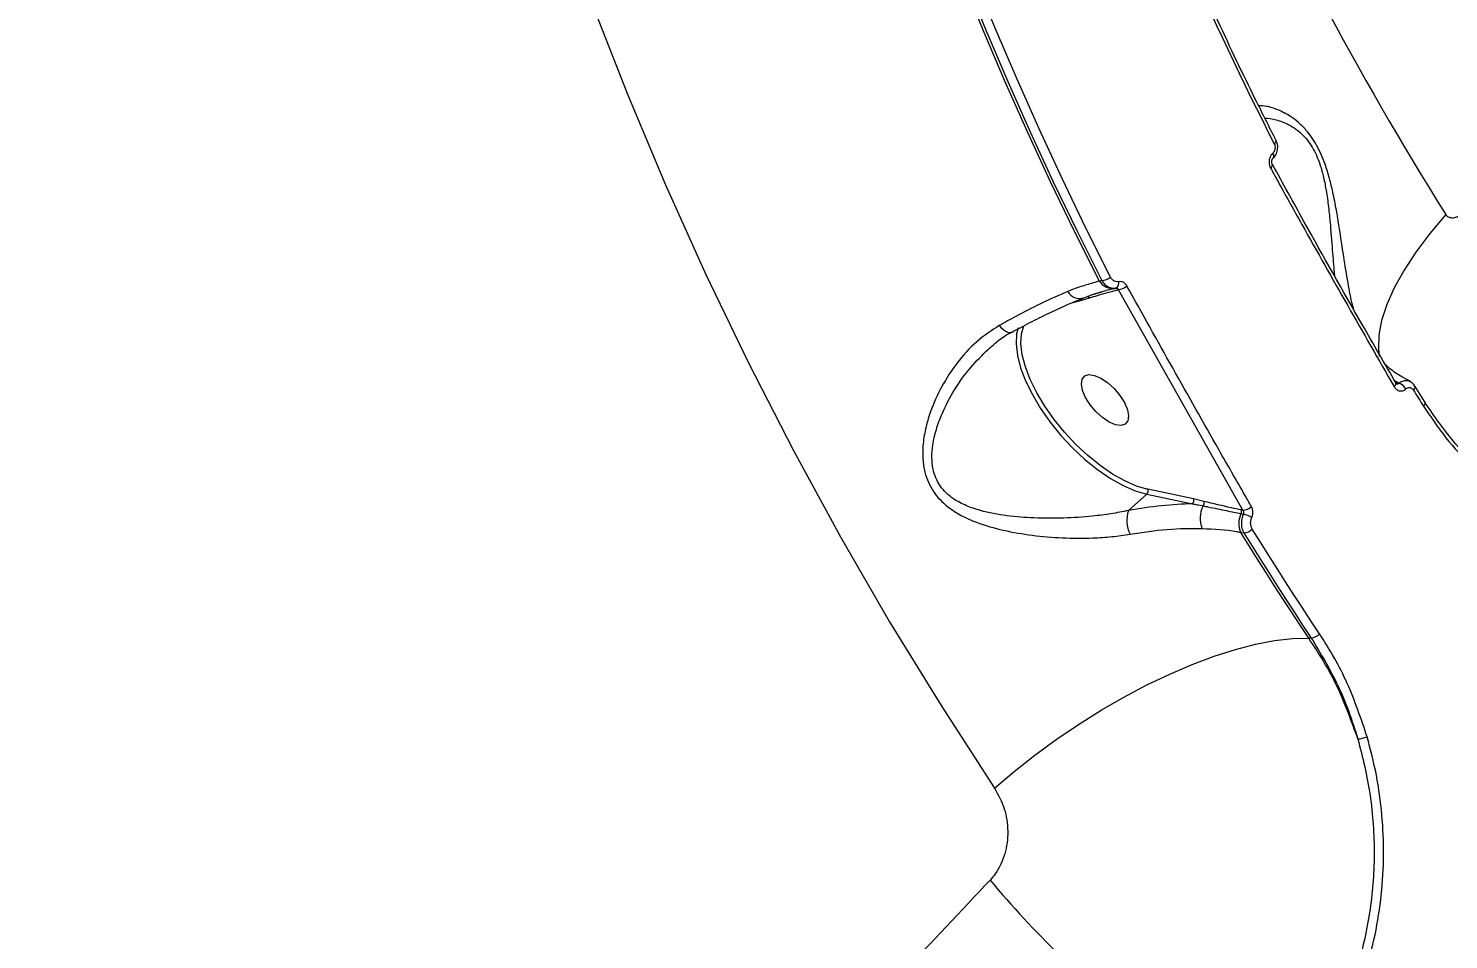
# Model space of a CAD drawing. Header units: millimetres. Extents: x -6328 to 5334, y -5037 to 4112.
# Drawn here: x -2963.3 to -2760.9, y 215 to 345 of the extents above; entities that cross this region are included whole.
import ezdxf

# ---------------------------------------------------------------- set-up
doc = ezdxf.new("R2010")
doc.units = ezdxf.units.MM
for name, color, linetype in [('DIKOM_ЗОНА', 80, 'Continuous'), ('DIKOM_ОБЪЕКТ', 7, 'Continuous'), ('DIKOM_РАЗМЕР_ЗОНА', 7, 'Continuous'), ('DIKOM_РАЗМЕР_ОБЪЕКТА', 7, 'Continuous')]:
    doc.layers.add(name, color=color, linetype=linetype)
doc.styles.add('style1', font='arial.ttf', dxfattribs={"width": 0.8})
doc.dimstyles.new('1-50', dxfattribs={"dimtxt": 300, "dimasz": 200, "dimexe": 100, "dimexo": 0, "dimgap": 100, "dimtad": 1, "dimtxsty": 'style1', "dimcen": 200, "dimclrd": 7, "dimclre": 7, "dimclrt": 7, "dimadec": 1, "dimazin": 2, "dimtfac": 1, "dimtmove": 0, "dimatfit": 2, "dimfxl": 0, "dimlwd": 25, "dimlwe": 18, "dimarcsym": 0})

# ---------------------------------------------------------------- blocks, each defined once
blk = doc.blocks.new('*D0')
at = {"layer": 'Defpoints', "color": 0, "transparency": 16777216}
for p in [(-3539.45, 760.32), (3333.52, 448.13), (3333.52, -4437.11)]:
    blk.add_point(p, dxfattribs=at)
at = {"layer": 'DIKOM_РАЗМЕР_ОБЪЕКТА', "color": 7, "lineweight": 18, "transparency": 16777216}
for p, q in [((-3539.45, 760.32), (-3539.45, -4537.11)), ((3333.52, 448.13), (3333.52, -4537.11))]:
    blk.add_line(p, q, dxfattribs=at)
at = {"layer": 'DIKOM_РАЗМЕР_ОБЪЕКТА', "color": 7, "lineweight": 25, "transparency": 16777216}
blk.add_line((-3339.45, -4437.11), (3133.52, -4437.11), dxfattribs=at)
at = {"layer": 'DIKOM_РАЗМЕР_ОБЪЕКТА', "color": 7, "transparency": 16777216}
for points in [[(-3339.45, -4403.77), (-3339.45, -4470.44), (-3539.45, -4437.11)], [(3133.52, -4403.77), (3133.52, -4470.44), (3333.52, -4437.11)]]:
    blk.add_solid(points, dxfattribs=at)
at = {"layer": 'DIKOM_РАЗМЕР_ОБЪЕКТА', "color": 7, "transparency": 16777216, "insert": (-102.96, -4183.94), "char_height": 300, "attachment_point": 5, "style": 'style1'}
blk.add_mtext('6900', dxfattribs=at)
blk = doc.blocks.new('*D1')
at = {"layer": 'Defpoints', "color": 0, "transparency": 16777216}
for p in [(-5040.91, 625.75), (5333.52, 448.13), (5333.52, -4936.78)]:
    blk.add_point(p, dxfattribs=at)
at = {"layer": 'DIKOM_РАЗМЕР_ЗОНА', "color": 7, "lineweight": 18, "transparency": 16777216}
for p, q in [((-5040.91, 625.75), (-5040.91, -5036.78)), ((5333.52, 448.13), (5333.52, -5036.78))]:
    blk.add_line(p, q, dxfattribs=at)
at = {"layer": 'DIKOM_РАЗМЕР_ЗОНА', "color": 7, "lineweight": 25, "transparency": 16777216}
blk.add_line((-4840.91, -4936.78), (5133.52, -4936.78), dxfattribs=at)
at = {"layer": 'DIKOM_РАЗМЕР_ЗОНА', "color": 7, "transparency": 16777216}
for points in [[(-4840.91, -4903.45), (-4840.91, -4970.11), (-5040.91, -4936.78)], [(5133.52, -4903.45), (5133.52, -4970.11), (5333.52, -4936.78)]]:
    blk.add_solid(points, dxfattribs=at)
at = {"layer": 'DIKOM_РАЗМЕР_ЗОНА', "color": 7, "transparency": 16777216, "insert": (-104.69, -4683.61), "char_height": 300, "attachment_point": 5, "style": 'style1'}
blk.add_mtext('10400', dxfattribs=at)
blk = doc.blocks.new('*D2')
at = {"layer": 'Defpoints', "color": 0, "transparency": 16777216}
for p in [(-5303.77, 2121.42), (-1621.11, 2121.42), (560.33, -2395.62)]:
    blk.add_point(p, dxfattribs=at)
at = {"layer": 'DIKOM_РАЗМЕР_ОБЪЕКТА', "color": 7, "lineweight": 18, "transparency": 16777216}
for p, q in [((-1621.11, 2121.42), (-5403.77, 2121.42)), ((560.33, -2395.62), (-5403.77, -2395.62))]:
    blk.add_line(p, q, dxfattribs=at)
at = {"layer": 'DIKOM_РАЗМЕР_ОБЪЕКТА', "color": 7, "lineweight": 25, "transparency": 16777216}
blk.add_line((-5303.77, -2195.62), (-5303.77, 1921.42), dxfattribs=at)
at = {"layer": 'DIKOM_РАЗМЕР_ОБЪЕКТА', "color": 7, "transparency": 16777216}
for points in [[(-5337.11, 1921.42), (-5270.44, 1921.42), (-5303.77, 2121.42)], [(-5337.11, -2195.62), (-5270.44, -2195.62), (-5303.77, -2395.62)]]:
    blk.add_solid(points, dxfattribs=at)
at = {"layer": 'DIKOM_РАЗМЕР_ОБЪЕКТА', "color": 7, "transparency": 16777216, "insert": (-5556.94, -137.1), "char_height": 300, "attachment_point": 5, "rotation": 90, "style": 'style1'}
blk.add_mtext('4500', dxfattribs=at)
blk = doc.blocks.new('*D3')
at = {"layer": 'Defpoints', "color": 0, "transparency": 16777216}
for p in [(-1814.92, 4111.71), (-5877.98, -3895.62), (33.33, -3895.62)]:
    blk.add_point(p, dxfattribs=at)
at = {"layer": 'DIKOM_РАЗМЕР_ЗОНА', "color": 7, "lineweight": 18, "transparency": 16777216}
for p, q in [((-1814.92, 4111.71), (-5977.98, 4111.71)), ((33.33, -3895.62), (-5977.98, -3895.62))]:
    blk.add_line(p, q, dxfattribs=at)
at = {"layer": 'DIKOM_РАЗМЕР_ЗОНА', "color": 7, "lineweight": 25, "transparency": 16777216}
blk.add_line((-5877.98, 3911.71), (-5877.98, -3695.62), dxfattribs=at)
at = {"layer": 'DIKOM_РАЗМЕР_ЗОНА', "color": 7, "transparency": 16777216}
for points in [[(-5911.31, 3911.71), (-5844.65, 3911.71), (-5877.98, 4111.71)], [(-5911.31, -3695.62), (-5844.65, -3695.62), (-5877.98, -3895.62)]]:
    blk.add_solid(points, dxfattribs=at)
at = {"layer": 'DIKOM_РАЗМЕР_ЗОНА', "color": 7, "transparency": 16777216, "insert": (-6131.15, 108.05), "char_height": 300, "attachment_point": 5, "rotation": 90, "style": 'style1'}
blk.add_mtext('8000', dxfattribs=at)

msp = doc.modelspace()

# ---------------------------------------------------------------- linework, layer by layer
at = {"layer": 'DIKOM_ЗОНА', "color": 3, "lineweight": 15}
msp.add_lwpolyline([(-2227.791, 4022.501, -0.4004134), (-924.694, 3567.218), (-783.266, 3290.817), (-574.315, 2882.448, 0.2815691), (-351.757, 2746.326), (3559.672, 2746.326, -0.2314536), (4743.738, 2167.188, -0.5747587), (2938.453, -2322.602, 0.3441492), (2725.867, -2545.064, -0.3852766), (1233.33, -3895.616), (300.314, -3895.616, -0.3636017), (-860.648, -2922.741, 0.3636017), (-1106.793, -2716.473), (-1724.025, -2716.473, -0.3491545), (-2514.764, -2087.631, 0.3242764), (-2736.03, -1894.92, -0.3882716), (-5040.908, 625.746), (-5040.908, 2102.661, -0.2943872), (-4453.774, 3013.453), (-2227.791, 4022.501)], format="xyb", dxfattribs=at)
at = {"layer": 'DIKOM_ОБЪЕКТ', "color": 7, "linetype": 'Continuous', "lineweight": 15}
for p, q in [((-2785.956, 327.18), (-2785.974, 327.164)), ((-2786.009, 325.561), (-2786.017, 325.576)), ((-2810.331, 309.039), (-2810.665, 308.952)), ((-2808.048, 307.716), (-2807.986, 307.732)), ((-2807.986, 307.732), (-2790.221, 276.249)), ((-2814.574, 305.86), (-2813.184, 306.22)), ((-2813.184, 306.22), (-2812.095, 306.543)), ((-2821.769, 301.429), (-2821.452, 302.578)), ((-2768.597, 294.771), (-2767.938, 294.367)), ((-2767.955, 294.351), (-2768.446, 294.48)), ((-2767.938, 294.367), (-2767.955, 294.351)), ((-2766.993, 293.56), (-2766.976, 293.576)), ((-2764.236, 291.648), (-2765.663, 293.931)), ((-2806.532, 276.22), (-2803.908, 278.558)), ((-2803.767, 279.251), (-2803.922, 279.285)), ((-2803.908, 278.558), (-2797.408, 277.175)), ((-2797.267, 277.868), (-2803.767, 279.251)), ((-2795.761, 277.517), (-2797.267, 277.868)), ((-2790.471, 275.778), (-2790.138, 275.708)), ((-2790.221, 276.249), (-2790.457, 276.3)), ((-2790.505, 273.11), (-2790.074, 273.021)), ((-2780.465, 258.037), (-2780.83, 258.021))]:
    msp.add_line(p, q, dxfattribs=at)
at = {"layer": 'DIKOM_ОБЪЕКТ', "color": 7, "linetype": 'Continuous', "lineweight": 15, "flags": 128}
for points in [[(-2903.622, 415.878), (-2900.184, 402.221), (-2896.407, 388.667), (-2892.294, 375.222), (-2887.847, 361.894), (-2883.068, 348.691), (-2877.959, 335.62), (-2872.525, 322.687), (-2866.767, 309.9), (-2860.688, 297.267), (-2854.293, 284.793), (-2847.585, 272.486), (-2840.567, 260.352), (-2833.243, 248.399), (-2825.617, 236.632)], [(-2810.665, 308.952), (-2814.195, 315.999), (-2817.617, 323.1), (-2820.929, 330.254), (-2824.131, 337.46), (-2827.222, 344.715), (-2830.202, 352.019), (-2833.07, 359.37), (-2835.825, 366.767)], [(-2835.365, 366.564), (-2832.622, 359.206), (-2829.767, 351.892), (-2826.802, 344.625), (-2823.726, 337.406), (-2820.54, 330.236), (-2817.245, 323.117), (-2813.842, 316.051), (-2810.331, 309.039)], [(-2809.078, 309.521), (-2812.581, 316.518), (-2815.977, 323.569), (-2819.264, 330.671), (-2822.443, 337.825), (-2825.512, 345.028), (-2828.471, 352.279), (-2831.32, 359.576), (-2834.057, 366.919)], [(-2785.741, 328.527), (-2785.64, 328.623), (-2785.56, 328.716), (-2785.503, 328.806), (-2785.471, 328.888), (-2785.464, 328.961), (-2785.481, 329.017)], [(-2785.974, 327.164), (-2785.908, 327.025), (-2785.862, 326.891), (-2785.839, 326.767), (-2785.839, 326.655), (-2785.861, 326.56), (-2785.906, 326.484), (-2785.931, 326.458)], [(-2785.956, 327.18), (-2785.89, 327.041), (-2785.845, 326.907), (-2785.822, 326.783), (-2785.821, 326.671), (-2785.844, 326.576), (-2785.888, 326.5), (-2785.909, 326.478)], [(-2785.935, 326.455), (-2785.916, 326.472), (-2785.91, 326.477)], [(-2786.266, 325.055), (-2786.155, 325.168), (-2786.071, 325.279), (-2786.017, 325.383), (-2785.995, 325.476), (-2786.007, 325.555), (-2786.009, 325.561)], [(-2761.274, 318.433), (-2763.55, 315.728), (-2765.544, 313.071), (-2767.242, 310.485), (-2768.629, 307.989), (-2769.696, 305.602), (-2770.434, 303.343), (-2770.836, 301.229), (-2770.901, 299.278), (-2770.78, 298.209)], [(-2808.282, 307.961), (-2808.377, 307.937), (-2808.478, 307.91)], [(-2824.937, 302.616), (-2824.653, 302.293), (-2824.355, 302.024), (-2824.055, 301.819), (-2823.762, 301.685), (-2823.487, 301.627), (-2823.239, 301.646), (-2823.111, 301.692)], [(-2822.266, 302.291), (-2822.473, 301.425), (-2822.55, 299.98), (-2822.357, 298.354), (-2821.897, 296.581), (-2821.182, 294.701), (-2820.226, 292.754), (-2819.05, 290.784), (-2817.681, 288.834), (-2816.148, 286.945), (-2814.485, 285.161), (-2812.728, 283.519), (-2810.916, 282.056), (-2809.088, 280.803), (-2807.285, 279.789), (-2805.545, 279.035), (-2803.908, 278.558)], [(-2803.922, 279.285), (-2805.355, 279.713), (-2807.042, 280.445), (-2808.79, 281.428), (-2810.563, 282.643), (-2812.32, 284.062), (-2814.024, 285.654), (-2815.636, 287.384), (-2817.123, 289.215), (-2818.451, 291.107), (-2819.59, 293.017), (-2820.517, 294.904), (-2821.211, 296.728), (-2821.657, 298.447), (-2821.845, 300.024), (-2821.77, 301.425), (-2821.769, 301.429)], [(-2807.101, 291.61), (-2806.673, 290.607), (-2806.505, 289.715), (-2806.609, 289.005), (-2806.977, 288.536), (-2807.58, 288.345), (-2808.369, 288.449), (-2809.279, 288.837), (-2810.237, 289.48), (-2811.166, 290.325), (-2811.99, 291.303), (-2812.642, 292.336), (-2813.07, 293.339), (-2813.239, 294.231), (-2813.135, 294.941), (-2812.766, 295.41), (-2812.164, 295.6), (-2811.375, 295.497), (-2810.465, 295.108), (-2809.506, 294.466), (-2808.577, 293.621), (-2807.754, 292.643), (-2807.101, 291.61)], [(-2768.663, 293.891), (-2768.552, 294.004), (-2768.467, 294.113), (-2768.412, 294.214), (-2768.388, 294.304), (-2768.397, 294.378), (-2768.4, 294.385)], [(-2765.901, 293.402), (-2765.805, 293.506), (-2765.729, 293.607), (-2765.676, 293.702), (-2765.646, 293.789), (-2765.641, 293.865), (-2765.661, 293.927), (-2765.663, 293.931)], [(-2764.236, 291.648), (-2764.233, 291.643), (-2764.214, 291.581), (-2764.219, 291.505), (-2764.248, 291.418), (-2764.302, 291.323), (-2764.377, 291.221), (-2764.473, 291.117)], [(-2779.279, 258.633), (-2780.506, 260.484), (-2781.725, 262.34), (-2782.936, 264.201), (-2784.138, 266.067), (-2785.333, 267.939), (-2786.519, 269.815), (-2787.697, 271.697), (-2788.867, 273.584)], [(-2780.83, 258.021), (-2782.068, 259.889), (-2783.298, 261.762), (-2784.52, 263.64), (-2785.734, 265.524), (-2786.939, 267.413), (-2788.136, 269.307), (-2789.324, 271.206), (-2790.505, 273.11)], [(-2790.074, 273.021), (-2788.902, 271.13), (-2787.721, 269.244), (-2786.533, 267.363), (-2785.335, 265.488), (-2784.13, 263.617), (-2782.917, 261.752), (-2781.695, 259.892), (-2780.465, 258.037)], [(-2825.617, 236.632), (-2822.828, 239.014), (-2819.888, 241.336), (-2816.822, 243.578), (-2813.66, 245.72), (-2810.43, 247.741), (-2807.162, 249.624), (-2803.884, 251.35), (-2800.628, 252.905), (-2797.423, 254.275), (-2794.297, 255.446), (-2791.281, 256.408), (-2788.4, 257.152), (-2785.682, 257.672), (-2783.151, 257.963), (-2780.83, 258.021)]]:
    msp.add_lwpolyline(points, dxfattribs=at)
at = {"layer": 'DIKOM_ОБЪЕКТ', "color": 7, "linetype": 'Continuous', "lineweight": 15}
for centre, radius, start, end in [((-2361.815, 569.515), 471.815, 194.88427, 212.15156), ((-2353.767, 549.28), 485.111, 199.96722, 207.06861), ((-2808.779, 310.096), 2.206, 211.23955, 277.84573), ((-2810.406, 311.1), 2.063, 272.0685, 310.05478), ((-2808.416, 307.475), 0.44, 33.22708, 98.09754), ((-2808.691, 308.665), 0.814, 300.22156, 14.09165), ((-2808.081, 309.713), 1.983, 272.74331, 312.2989), ((-2813.466, 308.468), 1.988, 210.06264, 286.34765), ((-2813.588, 305.937), 0.493, 34.99278, 62.06882), ((-2812.483, 306.268), 0.475, 35.26352, 81.80805), ((-2768.481, 292.732), 1.703, 29.09745, 72.01352), ((-2768.464, 292.748), 1.703, 29.09836, 72.01781), ((-2354.418, 548.994), 484.402, 211.84636, 212.16516), ((-2804.332, 279.005), 0.616, 313.50942, 23.53594), ((-2797.832, 277.622), 0.616, 313.50942, 23.53594), ((-2796.347, 277.282), 0.631, 320.50913, 21.80604), ((-2802.188, 274.827), 4.561, 162.23052, 205.64274), ((-2792.776, 275.127), 3.548, 150.36583, 204.42531), ((-2787.72, 274.409), 3.072, 153.54075, 205.01719), ((-2791.023, 276.054), 0.617, 333.46675, 23.46332), ((-2790.406, 278.334), 2.092, 275.06852, 312.39835), ((-2790.97, 272.059), 3.743, 57.19236, 77.16565), ((-2790.274, 275.026), 2.015, 275.68769, 314.28944), ((-2780.718, 260.018), 1.997, 277.27333, 316.10184), ((-2773.969, 247.204), 3.565, 272.45306, 294.35688), ((-2719.926, 312.179), 138.446, 219.82709, 225.84675)]:
    msp.add_arc(centre, radius, start, end, dxfattribs=at)
for points, knots in [([(-2785.48, 329.017), (-2786.458, 330.949), (-2789.296, 336.558), (-2793.779, 345.953), (-2798.834, 357.239), (-2803.593, 368.657), (-2807.074, 377.618), (-2808.962, 382.772), (-2809.431, 384.052)], [0, 0, 0, 0, 0.1082666, 0.3141994, 0.5201356, 0.7260716, 0.9320074, 1, 1, 1, 1]), ([(-2774.426, 304.918), (-2774.481, 305.123), (-2774.763, 306.176), (-2775.237, 308.707), (-2775.845, 312.415), (-2776.368, 315.982), (-2776.879, 319.101), (-2777.326, 321.436), (-2777.853, 323.628), (-2778.556, 325.928), (-2779.644, 328.414), (-2781.031, 330.366), (-2782.316, 331.623), (-2783.679, 332.637), (-2785.23, 333.419), (-2786.821, 333.935), (-2787.602, 333.956), (-2787.968, 333.965)], [0, 0, 0, 0, 0.024599, 0.1264188, 0.2305818, 0.337238, 0.3953159, 0.4541346, 0.4993748, 0.5455833, 0.6131954, 0.680964, 0.7259985, 0.7722196, 0.8500802, 0.9298934, 1, 1, 1, 1]), ([(-2787.078, 332.195), (-2787.076, 332.195), (-2786.638, 332.23), (-2785.478, 331.972), (-2783.979, 331.465), (-2782.634, 330.65), (-2781.415, 329.613), (-2780.113, 327.876), (-2779.178, 325.598), (-2778.626, 323.473), (-2778.248, 321.424), (-2777.961, 319.208), (-2777.678, 316.267), (-2777.44, 313.009), (-2777.248, 310.794), (-2777.158, 309.756)], [0, 0, 0, 0, 0.0003192, 0.100616, 0.2028641, 0.2589034, 0.3163224, 0.398367, 0.4802893, 0.536397, 0.5941391, 0.6684826, 0.743914, 0.8800194, 1, 1, 1, 1]), ([(-2785.741, 328.527), (-2785.74, 328.525), (-2785.693, 328.434), (-2785.625, 328.23), (-2785.61, 327.942), (-2785.658, 327.657), (-2785.762, 327.392), (-2785.894, 327.249), (-2785.956, 327.18)], [0, 0, 0, 0, 0.0043468, 0.2198207, 0.4355752, 0.5682506, 0.7938306, 1, 1, 1, 1]), ([(-2785.919, 326.488), (-2785.888, 326.51), (-2785.677, 326.664), (-2785.41, 327.124), (-2785.219, 327.827), (-2785.246, 328.512), (-2785.438, 328.865), (-2785.511, 328.997)], [0, 0, 0, 0, 0.042457, 0.2930942, 0.5591436, 0.8344436, 1, 1, 1, 1]), ([(-2785.974, 327.164), (-2786.039, 327.097), (-2786.207, 326.922), (-2786.4, 326.532), (-2786.497, 326.028), (-2786.463, 325.502), (-2786.331, 325.204), (-2786.266, 325.055)], [0, 0, 0, 0, 0.1342544, 0.3469772, 0.5632481, 0.7817386, 1, 1, 1, 1]), ([(-2786.015, 325.577), (-2786.02, 325.585), (-2786.046, 325.626), (-2786.087, 325.749), (-2786.11, 325.927), (-2786.098, 326.103), (-2786.056, 326.262), (-2785.996, 326.385), (-2785.943, 326.448), (-2785.931, 326.457), (-2785.929, 326.458)], [0, 0, 0, 0, 0.0452792, 0.2216921, 0.3718588, 0.5249313, 0.6635745, 0.8092749, 0.9665958, 1, 1, 1, 1]), ([(-2786.266, 325.055), (-2785.969, 324.518), (-2784.487, 321.835), (-2778.719, 311.455), (-2773.076, 301.598), (-2768.663, 293.891)], [0, 0, 0, 0, 0.0517104, 0.2585534, 1, 1, 1, 1]), ([(-2768.381, 294.397), (-2769.991, 297.178), (-2774.444, 304.871), (-2780.313, 315.265), (-2784.502, 322.869), (-2785.99, 325.571)], [0, 0, 0, 0, 0.2674064, 0.7396729, 1, 1, 1, 1]), ([(-2758.703, 318.991), (-2758.834, 318.819), (-2759.107, 318.462), (-2759.574, 318.125), (-2760.034, 317.953), (-2760.454, 317.922), (-2760.814, 318.017), (-2761.099, 318.199), (-2761.218, 318.358), (-2761.274, 318.433)], [0, 0, 0, 0, 0.1943994, 0.4037079, 0.553904, 0.691013, 0.8350645, 0.9219116, 1, 1, 1, 1]), ([(-2810.665, 308.952), (-2810.81, 308.91), (-2811.547, 308.697), (-2813.018, 308.287), (-2814.462, 307.745), (-2815.187, 307.472)], [0, 0, 0, 0, 0.1088866, 0.5528039, 1, 1, 1, 1]), ([(-2808.478, 307.91), (-2808.641, 307.868), (-2809.454, 307.654), (-2810.54, 307.363), (-2811.464, 307.066), (-2811.728, 306.981)], [0, 0, 0, 0, 0.1515273, 0.7576568, 1, 1, 1, 1]), ([(-2810.331, 309.039), (-2810.28, 308.956), (-2810.09, 308.649), (-2809.651, 308.231), (-2808.984, 307.919), (-2808.516, 307.947), (-2808.282, 307.961)], [0, 0, 0, 0, 0.1092315, 0.4079413, 0.7031128, 1, 1, 1, 1]), ([(-2807.902, 308.863), (-2808.04, 308.855), (-2808.316, 308.839), (-2808.7, 309.03), (-2808.947, 309.285), (-2809.051, 309.471), (-2809.078, 309.521)], [0, 0, 0, 0, 0.2954348, 0.5903659, 0.8901389, 1, 1, 1, 1]), ([(-2808.282, 307.961), (-2808.24, 307.962), (-2808.155, 307.964), (-2808.058, 307.891), (-2808.007, 307.804), (-2807.989, 307.745), (-2807.986, 307.732)], [0, 0, 0, 0, 0.2865198, 0.589779, 0.9137368, 1, 1, 1, 1]), ([(-2806.746, 308.246), (-2806.767, 308.281), (-2806.866, 308.451), (-2807.102, 308.695), (-2807.487, 308.886), (-2807.764, 308.871), (-2807.902, 308.863)], [0, 0, 0, 0, 0.0810482, 0.3908327, 0.6951449, 1, 1, 1, 1]), ([(-2788.995, 276.788), (-2789.304, 277.326), (-2790.849, 280.014), (-2796.851, 290.506), (-2802.398, 300.45), (-2806.746, 308.246)], [0, 0, 0, 0, 0.0512253, 0.2561273, 1, 1, 1, 1]), ([(-2815.187, 307.472), (-2816.451, 306.914), (-2818.764, 305.894), (-2822.118, 304.174), (-2824.152, 303.05), (-2824.937, 302.616)], [0, 0, 0, 0, 0.4251179, 0.7780799, 1, 1, 1, 1]), ([(-2823.104, 301.679), (-2822.6, 301.954), (-2821.166, 302.736), (-2818.916, 303.873), (-2816.386, 305.078), (-2814.381, 305.97), (-2813.295, 306.393), (-2812.934, 306.534)], [0, 0, 0, 0, 0.1337244, 0.381134, 0.6290842, 0.8765102, 1, 1, 1, 1]), ([(-2812.902, 306.55), (-2812.399, 306.747), (-2811.522, 307.091), (-2810.678, 307.311), (-2810.319, 307.404)], [0, 0, 0, 0, 0.5742521, 1, 1, 1, 1]), ([(-2812.095, 306.543), (-2811.709, 306.666), (-2810.383, 307.089), (-2809.016, 307.456), (-2808.048, 307.716)], [0, 0, 0, 0, 0.2911771, 1, 1, 1, 1]), ([(-2824.937, 302.616), (-2826.034, 301.895), (-2828.27, 300.425), (-2830.982, 297.373), (-2833.214, 293.954), (-2834.656, 290.757), (-2835.499, 287.868), (-2835.853, 285.621), (-2835.873, 283.535), (-2835.539, 281.296), (-2834.475, 278.845), (-2832.534, 276.84), (-2830.371, 275.471), (-2827.739, 274.304), (-2824.345, 273.336), (-2820.213, 272.638), (-2815.906, 272.278), (-2812.096, 272.264), (-2808.862, 272.466), (-2807.159, 272.724), (-2806.3, 272.854)], [0, 0, 0, 0, 0.0741124, 0.1510356, 0.2205987, 0.2917262, 0.3343346, 0.3775455, 0.4100567, 0.4432595, 0.4962516, 0.5490834, 0.5885348, 0.6289782, 0.6961141, 0.7650066, 0.8354346, 0.9076279, 0.9534372, 1, 1, 1, 1]), ([(-2826.474, 299.253), (-2826.045, 299.635), (-2825.034, 300.536), (-2823.884, 301.338), (-2823.155, 301.672), (-2823.099, 301.698)], [0, 0, 0, 0, 0.4044003, 0.9534409, 1, 1, 1, 1]), ([(-2806.532, 276.22), (-2807.352, 276.056), (-2809.005, 275.726), (-2812.096, 275.344), (-2815.78, 275.096), (-2819.886, 275.104), (-2823.885, 275.418), (-2827.115, 276.011), (-2829.661, 276.868), (-2831.691, 277.921), (-2833.508, 279.616), (-2834.403, 281.799), (-2834.587, 283.816), (-2834.438, 285.725), (-2833.949, 287.817), (-2832.957, 290.506), (-2831.354, 293.519), (-2829.133, 296.673), (-2827.338, 298.405), (-2826.464, 299.247)], [0, 0, 0, 0, 0.0513103, 0.1034213, 0.182556, 0.2635312, 0.3378656, 0.4137594, 0.4557014, 0.4986126, 0.5526473, 0.6064085, 0.6402027, 0.6750419, 0.7212011, 0.7681453, 0.8457602, 0.9249639, 1, 1, 1, 1]), ([(-2766.318, 294.633), (-2766.743, 294.851), (-2767.843, 295.414), (-2769.031, 296.225), (-2769.707, 296.852), (-2769.902, 297.033)], [0, 0, 0, 0, 0.3089429, 0.7999009, 1, 1, 1, 1]), ([(-2768.663, 293.891), (-2768.572, 293.762), (-2768.39, 293.503), (-2768.006, 293.289), (-2767.598, 293.243), (-2767.246, 293.353), (-2767.064, 293.502), (-2766.993, 293.56)], [0, 0, 0, 0, 0.2182614, 0.4367519, 0.6530228, 0.8657456, 1, 1, 1, 1]), ([(-2768.312, 294.278), (-2768.307, 294.276), (-2768.296, 294.272), (-2768.368, 294.33), (-2768.422, 294.421), (-2768.445, 294.477), (-2768.448, 294.485)], [0, 0, 0, 0, 0.3057043, 0.6608619, 0.955455, 1, 1, 1, 1]), ([(-2767.955, 294.351), (-2767.977, 294.332), (-2768.035, 294.282), (-2768.154, 294.246), (-2768.247, 294.265), (-2768.291, 294.274)], [0, 0, 0, 0, 0.250786, 0.6496009, 1, 1, 1, 1]), ([(-2766.361, 294.561), (-2766.414, 294.599), (-2766.555, 294.697), (-2766.899, 294.755), (-2767.363, 294.719), (-2767.736, 294.528), (-2767.914, 294.386), (-2767.938, 294.367)], [0, 0, 0, 0, 0.1165754, 0.3060796, 0.6295578, 0.9502912, 1, 1, 1, 1]), ([(-2766.976, 293.576), (-2766.965, 293.586), (-2766.883, 293.66), (-2766.708, 293.76), (-2766.48, 293.787), (-2766.257, 293.736), (-2766.06, 293.619), (-2765.95, 293.47), (-2765.901, 293.402)], [0, 0, 0, 0, 0.0340103, 0.252264, 0.4705298, 0.5979374, 0.8193065, 1, 1, 1, 1]), ([(-2765.667, 293.926), (-2765.674, 293.942), (-2765.779, 294.161), (-2766.023, 294.416), (-2766.307, 294.538), (-2766.388, 294.572)], [0, 0, 0, 0, 0.0509841, 0.7296954, 1, 1, 1, 1]), ([(-2728.783, 273.053), (-2728.881, 273.035), (-2731.107, 272.618), (-2734.548, 272.677), (-2738.982, 273.257), (-2743.385, 274.345), (-2747.68, 276.117), (-2751.754, 278.537), (-2755.614, 281.367), (-2760.05, 285.547), (-2762.913, 289.664), (-2764.344, 291.722)], [0, 0, 0, 0, 0.0075974, 0.1721318, 0.2565528, 0.3415946, 0.5061146, 0.5905211, 0.6755462, 0.8377729, 1, 1, 1, 1]), ([(-2764.473, 291.117), (-2763.432, 289.578), (-2761.35, 286.501), (-2757.75, 282.584), (-2753.894, 279.248), (-2749.829, 276.528), (-2745.551, 274.385), (-2741.112, 272.87), (-2736.588, 271.981), (-2732.043, 271.726), (-2727.55, 272.131), (-2723.173, 273.164), (-2719.001, 274.797), (-2715.109, 277.023), (-2711.499, 279.735), (-2709.378, 281.962), (-2708.32, 283.073)], [0, 0, 0, 0, 0.0751074, 0.1502148, 0.2212822, 0.2925775, 0.3636452, 0.4347702, 0.5061233, 0.5772487, 0.64834, 0.7196587, 0.7907511, 0.8604287, 0.9303186, 1, 1, 1, 1]), ([(-2790.457, 276.3), (-2790.922, 276.399), (-2792.676, 276.777), (-2794.454, 277.203), (-2795.761, 277.517)], [0, 0, 0, 0, 0.2646963, 1, 1, 1, 1]), ([(-2797.408, 277.175), (-2798.852, 277.119), (-2801.762, 277.005), (-2804.934, 276.483), (-2806.532, 276.22)], [0, 0, 0, 0, 0.4960566, 1, 1, 1, 1]), ([(-2797.408, 277.175), (-2797.184, 277.136), (-2796.67, 277.046), (-2796.152, 276.941), (-2795.86, 276.881)], [0, 0, 0, 0, 0.4352963, 1, 1, 1, 1]), ([(-2795.86, 276.881), (-2795.635, 276.835), (-2794.51, 276.605), (-2792.707, 276.247), (-2791.157, 275.922), (-2790.471, 275.778)], [0, 0, 0, 0, 0.1222813, 0.6114381, 1, 1, 1, 1]), ([(-2790.138, 275.708), (-2790.179, 275.613), (-2790.329, 275.265), (-2790.456, 274.595), (-2790.405, 273.739), (-2790.184, 273.26), (-2790.074, 273.021)], [0, 0, 0, 0, 0.1106032, 0.4063325, 0.7035048, 1, 1, 1, 1]), ([(-2790.221, 276.249), (-2790.189, 276.198), (-2790.126, 276.098), (-2790.093, 275.92), (-2790.107, 275.788), (-2790.133, 275.722), (-2790.138, 275.708)], [0, 0, 0, 0, 0.3131238, 0.619667, 0.9171247, 1, 1, 1, 1]), ([(-2788.942, 275.204), (-2788.923, 275.247), (-2788.839, 275.442), (-2788.762, 275.827), (-2788.792, 276.346), (-2788.928, 276.641), (-2788.995, 276.788)], [0, 0, 0, 0, 0.0855851, 0.3893451, 0.6948191, 1, 1, 1, 1]), ([(-2806.3, 272.854), (-2804.511, 273.126), (-2800.891, 273.679), (-2797.647, 273.666), (-2796.006, 273.659)], [0, 0, 0, 0, 0.4942419, 1, 1, 1, 1]), ([(-2796.006, 273.659), (-2794.319, 273.586), (-2792.406, 273.503), (-2790.705, 273.151), (-2790.505, 273.11)], [0, 0, 0, 0, 0.8821406, 1, 1, 1, 1]), ([(-2788.867, 273.584), (-2788.938, 273.728), (-2789.082, 274.018), (-2789.125, 274.534), (-2789.055, 274.938), (-2788.966, 275.147), (-2788.942, 275.204)], [0, 0, 0, 0, 0.2968968, 0.5940668, 0.8895197, 1, 1, 1, 1]), ([(-2773.816, 243.642), (-2774.727, 246.166), (-2776.104, 249.984), (-2778.625, 254.689), (-2780.093, 256.908), (-2780.83, 258.021)], [0, 0, 0, 0, 0.4927819, 0.7454818, 1, 1, 1, 1]), ([(-2780.465, 258.037), (-2779.139, 255.84), (-2777.133, 252.516), (-2775.067, 247.574), (-2774.234, 244.956), (-2773.816, 243.642)], [0, 0, 0, 0, 0.492808, 0.7454984, 1, 1, 1, 1]), ([(-2772.499, 243.956), (-2773.37, 246.532), (-2774.688, 250.429), (-2777.132, 255.232), (-2778.562, 257.497), (-2779.279, 258.633)], [0, 0, 0, 0, 0.4927635, 0.7454697, 1, 1, 1, 1]), ([(-2773.816, 243.642), (-2773.152, 240.998), (-2772.147, 236.998), (-2771.586, 231.419), (-2771.404, 225.807), (-2771.851, 220.168), (-2772.918, 214.648), (-2774.403, 209.255), (-2776.496, 204.083), (-2779.162, 199.271), (-2781.776, 195.299), (-2783.964, 192.786), (-2785.246, 191.313)], [0, 0, 0, 0, 0.1468748, 0.2222339, 0.2981482, 0.444988, 0.5203448, 0.5962631, 0.7424206, 0.8174389, 0.8930195, 1, 1, 1, 1]), ([(-2784.23, 190.528), (-2782.92, 192.034), (-2780.4, 194.931), (-2777.3, 199.793), (-2774.753, 204.827), (-2772.736, 210.15), (-2771.284, 215.691), (-2770.391, 221.374), (-2770.057, 227.119), (-2770.311, 232.849), (-2771.071, 238.51), (-2772.023, 242.143), (-2772.499, 243.956)], [0, 0, 0, 0, 0.1070822, 0.2059729, 0.3051836, 0.4040767, 0.5033365, 0.6029167, 0.7021785, 0.8013468, 0.9008323, 1, 1, 1, 1]), ([(-2825.617, 236.632), (-2825.098, 235.686), (-2824.072, 233.817), (-2823.584, 230.495), (-2823.999, 227.236), (-2825.081, 224.879), (-2825.997, 223.805), (-2826.251, 223.508)], [0, 0, 0, 0, 0.2385226, 0.4713368, 0.696805, 0.9159909, 1, 1, 1, 1]), ([(-3154.951, -94.845), (-3150.949, -94.651), (-3143.099, -94.269), (-3130.532, -92.636), (-3117.51, -90.27), (-3103.818, -87.062), (-3089.256, -82.959), (-3075.644, -78.501), (-3063.193, -73.968), (-3052.679, -69.847), (-3042.328, -65.525), (-3032.162, -61.039), (-3021.847, -56.249), (-3009.156, -50.07), (-2994.001, -42.25), (-2976.493, -32.597), (-2959.458, -22.625), (-2942.976, -12.454), (-2927.686, -2.56), (-2913.129, 7.265), (-2899.58, 16.759), (-2886.303, 26.399), (-2871.884, 37.227), (-2856.639, 49.123), (-2840.647, 62.128), (-2826.075, 74.449), (-2812.434, 86.406), (-2799.938, 97.729), (-2787.885, 109.013), (-2774.996, 121.471), (-2761.624, 134.896), (-2747.894, 149.275), (-2735.654, 162.638), (-2724.439, 175.382), (-2714.38, 187.261), (-2704.883, 198.919), (-2695.912, 210.388), (-2687.277, 221.867), (-2681.871, 229.478), (-2679.165, 233.286)], [0, 0, 0, 0, 0.0321108, 0.0629807, 0.0939441, 0.1252643, 0.1566821, 0.189835, 0.2117861, 0.2337707, 0.2537041, 0.2736375, 0.2936718, 0.313706, 0.3466387, 0.3796847, 0.4118208, 0.4412262, 0.470712, 0.4960472, 0.5214337, 0.5455273, 0.5696649, 0.6018539, 0.6313075, 0.6608414, 0.6862174, 0.7116447, 0.7357766, 0.7599525, 0.7922219, 0.8217486, 0.8513558, 0.8767942, 0.9022838, 0.9264743, 0.9507088, 0.9753312, 1, 1, 1, 1]), ([(-2826.251, 223.508), (-2830.413, 219.075), (-2838.737, 210.21), (-2851.777, 196.998), (-2865.204, 183.874), (-2879.107, 170.808), (-2893.389, 157.89), (-2908.089, 145.099), (-2923.092, 132.546), (-2937.409, 121.032), (-2950.901, 110.573), (-2963.555, 101.084), (-2976.311, 91.841), (-2989.199, 82.826), (-3002.157, 74.089), (-3015.203, 65.622), (-3028.26, 57.48), (-3040.906, 49.919), (-3053.082, 42.942), (-3065.608, 36.062), (-3078.837, 29.153), (-3092.707, 22.325), (-3107.45, 15.523), (-3122.96, 8.925), (-3137.296, 3.421), (-3149.509, -0.822), (-3160.455, -4.292), (-3171.815, -7.49), (-3183.489, -10.296), (-3195.642, -12.681), (-3208.113, -14.457), (-3219.687, -15.347), (-3229.677, -15.472), (-3238.247, -15.05), (-3246.359, -14.092), (-3253.976, -12.597), (-3261.094, -10.57), (-3267.676, -8.005), (-3273.774, -4.946), (-3277.373, -2.466), (-3279.175, -1.224)], [0, 0, 0, 0, 0.0277428, 0.0554856, 0.0835918, 0.1116979, 0.1402848, 0.1688716, 0.1978427, 0.2268138, 0.2503664, 0.2739191, 0.2976931, 0.3214671, 0.3455316, 0.3695961, 0.393891, 0.4181859, 0.4402547, 0.4623235, 0.4890861, 0.5158638, 0.5426264, 0.5757713, 0.6089163, 0.6309326, 0.652949, 0.6796477, 0.7063614, 0.7330602, 0.7661254, 0.7991906, 0.8241634, 0.8492229, 0.8742824, 0.8994293, 0.9244842, 0.9496267, 0.9747692, 1, 1, 1, 1])]:
    msp.add_open_spline(points, degree=3, knots=knots, dxfattribs=at)

# ---------------------------------------------------------------- dimensions: what is measured, and where the dimension line sits
at = {"layer": 'DIKOM_РАЗМЕР_ЗОНА'}
dim = msp.add_linear_dim(base=(-5877.98, -3895.616), p1=(-1814.925, 4111.709), p2=(33.33, -3895.616), angle=90, text='8000', dimstyle='1-50', dxfattribs=at)
dim.commit()
dim.dimension.update_dxf_attribs({"geometry": '*D3', "text_midpoint": (-5877.98, 108.046), "dimtype": 160})
dim = msp.add_linear_dim(base=(5333.521, -4936.782), p1=(-5040.908, 625.746), p2=(5333.521, 448.128), text='10400', dimstyle='1-50', dxfattribs=at)
dim.commit()
dim.dimension.update_dxf_attribs({"geometry": '*D1', "text_midpoint": (-104.69, -4936.782), "dimtype": 160})
at = {"layer": 'DIKOM_РАЗМЕР_ОБЪЕКТА'}
dim = msp.add_linear_dim(base=(-5303.773, 2121.419), p1=(560.33, -2395.616), p2=(-1621.109, 2121.419), angle=90, text='4500', dimstyle='1-50', dxfattribs=at)
dim.commit()
dim.dimension.update_dxf_attribs({"geometry": '*D2', "text_midpoint": (-5303.773, -137.099), "dimtype": 160})
dim = msp.add_linear_dim(base=(3333.521, -4437.108), p1=(-3539.449, 760.323), p2=(3333.521, 448.128), text='6900', dimstyle='1-50', dxfattribs=at)
dim.commit()
dim.dimension.update_dxf_attribs({"geometry": '*D0', "text_midpoint": (-102.964, -4437.108), "dimtype": 160})

doc.saveas('drawing.dxf')
